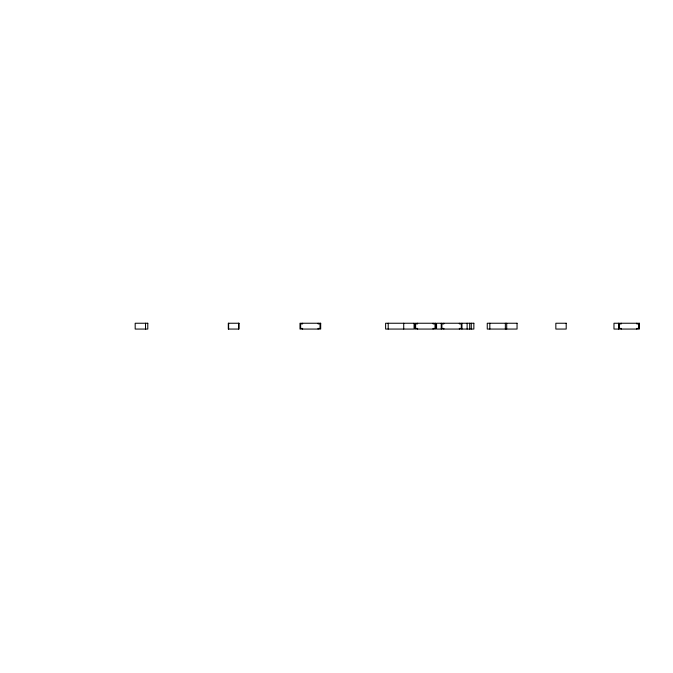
<?xml version="1.0" encoding="UTF-8"?>
<svg xmlns="http://www.w3.org/2000/svg" width="673" height="673" viewBox="0 0 673 673"><rect width="100%" height="100%" fill="white"/><g stroke="black" fill="none" stroke-linecap="round" stroke-linejoin="round"><path stroke-width="1.01" d="M636.767 323.242L636.767 323.89L638.702 323.89L638.702 328.416L636.767 328.416L636.767 329.063M621.246 323.242L621.246 323.89L619.303 323.89L619.303 328.416L621.246 328.416L621.246 329.063M618.655 323.242L618.655 329.063M506.702 323.242L506.702 329.063M505.356 323.242L505.356 329.063M489.835 323.242L489.835 329.063M471.277 323.242L471.277 329.063M469.712 323.242L469.712 329.063M467.121 323.242L467.121 329.063M461.947 323.242L461.947 329.063M459.365 323.242L459.365 323.89L461.308 323.89L461.308 328.416L459.365 328.416L459.365 329.063M443.844 323.242L443.844 323.89L441.9 323.89L441.9 328.416L443.844 328.416L443.844 329.063M441.252 323.242L441.252 329.063M433.084 323.242L433.084 323.89L435.019 323.89L435.019 328.416L433.084 328.416L433.084 329.063M417.563 323.242L417.563 323.89L415.62 323.89L415.62 328.416L417.563 328.416L417.563 329.063M403.724 323.242L403.724 329.063M388.203 323.242L388.203 329.063M318.102 323.242L318.102 323.89L320.045 323.89L320.045 328.416L318.102 328.416L318.102 329.063M302.581 323.242L302.581 323.89L300.638 323.89L300.638 328.416L302.581 328.416L302.581 329.063M238.646 323.242L238.646 329.063M228.627 323.242L228.627 329.063M145.528 323.242L145.528 329.063M147.791 323.242L135.18 323.242L135.18 329.063L147.791 329.063L147.791 323.242M238.974 323.242L228.298 323.242L228.298 329.063L238.974 329.063L238.974 323.242M320.685 323.242L299.998 323.242L299.998 329.063L320.685 329.063L320.685 323.242M414.072 323.242L385.612 323.242L385.612 329.063L414.072 329.063L414.072 323.242M435.667 323.242L414.972 323.242L414.972 329.063L435.667 329.063L435.667 323.242M473.859 323.242L436.575 323.242L436.575 329.063L473.859 329.063L473.859 323.242M517.049 323.242L487.252 323.242L487.252 329.063L517.049 329.063L517.049 323.242M566.195 323.242L555.848 323.242L555.848 329.063L566.195 329.063L566.195 323.242M639.35 323.242L613.978 323.242L613.978 329.063L639.35 329.063L639.35 323.242"/></g></svg>
